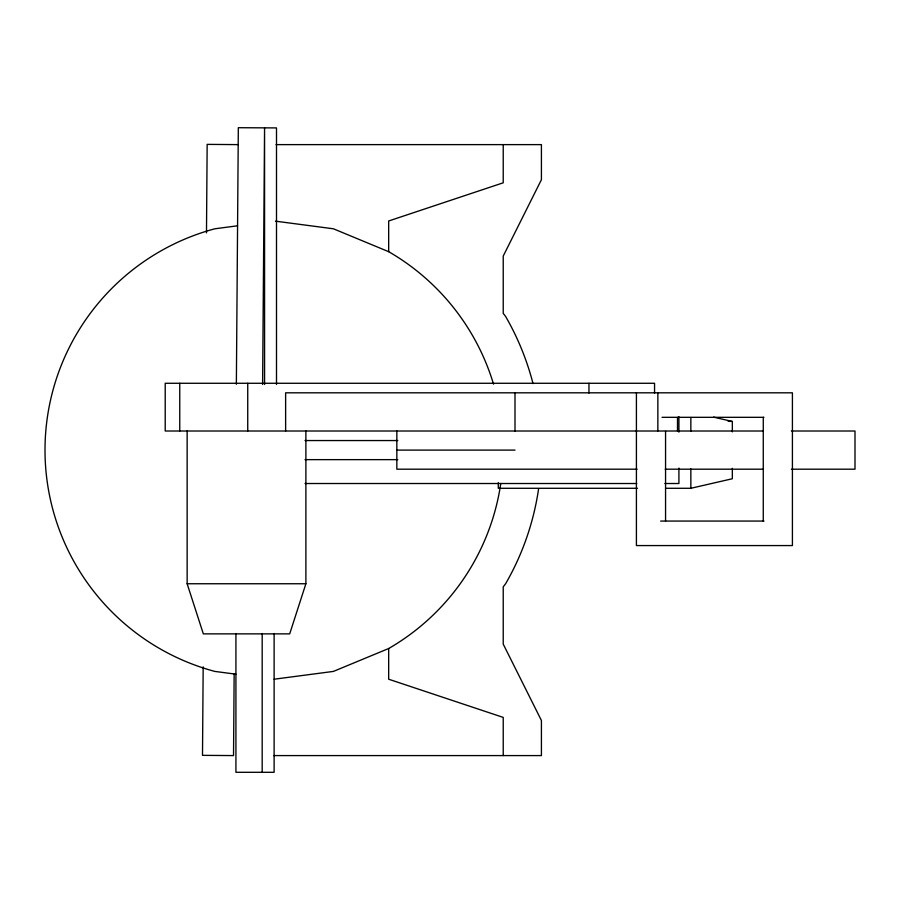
<?xml version="1.0" encoding="UTF-8"?>
<svg xmlns="http://www.w3.org/2000/svg" width="900" height="900" viewBox="0 0 900 900"><rect width="100%" height="100%" fill="white"/><g stroke="black" fill="none" stroke-linecap="round" stroke-linejoin="round"><path stroke-width="1.35" d="M203.175 666.866L202.5 755.347L233.528 755.584L234.146 674.123M206.482 232.864L207.157 144.382L238.185 144.619M236.362 384.277L238.32 127.71L276.502 127.913L276.502 384.469M262.609 384.469L264.566 127.913L264.566 384.469M305.887 431.01L305.887 583.751L289.699 633.87L203.333 633.87L187.144 583.751L187.144 431.01M500.782 483.48A229.118 229.118 0 0 1 388.676 648.518L333.416 671.411L274.118 679.219M665.55 488.284L690.851 488.284L732.341 478.744L732.341 468.326M237.566 225.799L214.819 228.791A229.118 229.118 0 0 0 214.819 671.411L235.924 674.19M276.053 144.619L541.418 144.619L541.418 179.708L503.224 256.072L503.224 313.358L505.609 316.451A267.3 267.3 0 0 1 533.014 383.603M662.051 417.319L763.965 417.319M763.369 431.01L165.206 431.01L165.206 383.276L654.559 383.276L654.559 393.098M791.415 431.01L855 431.01L855 469.192L791.415 469.192M305.021 440.55L397.8 440.55M396.844 450.101L515.002 450.101M305.021 459.641L397.8 459.641M637.144 469.192L396.844 469.192L396.844 431.01M665.19 469.192L763.369 469.192M305.021 483.514L636.75 483.514M664.864 483.514L678.915 483.514L678.915 468.067M637.447 488.284L498.296 488.284L498.296 482.726M660.645 521.066L763.965 521.066M187.144 583.751L305.887 583.751M273.713 755.584L541.418 755.584L541.418 720.495L503.224 644.119L503.224 586.845L505.609 583.751A267.3 267.3 0 0 0 538.549 489.173M728.134 421.29L732.341 421.459L732.341 431.876M275.49 221.164L333.416 228.791L388.676 251.685A229.118 229.118 0 0 1 493.526 384.142M713.61 417.15L732.341 421.459M763.268 417.319L763.268 521.066M690.851 417.465L690.851 431.359M690.851 468.844L690.851 488.284M678.915 416.689L678.915 432.135M677.498 417.375L677.498 431.01M665.561 431.336L665.561 521.066M657.855 392.816L657.855 431.01M636.413 392.816L636.413 545.569L792.416 545.569L792.416 392.816L285.626 392.816L285.626 431.01M588.96 383.276L588.96 393.098M515.002 392.816L515.002 431.01M503.224 144.619L503.224 182.801L388.676 220.984L388.676 251.685M503.224 755.584L503.224 717.401L388.676 679.219L388.676 648.518M274.118 633.499L274.118 772.29L235.924 772.29L235.924 633.499M262.181 633.499L262.181 772.29M247.736 383.276L247.736 431.01M179.752 383.276L179.752 431.01"/></g></svg>
